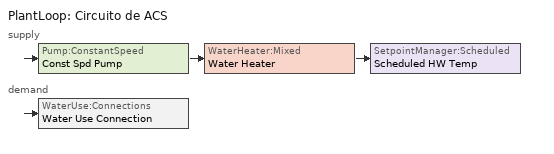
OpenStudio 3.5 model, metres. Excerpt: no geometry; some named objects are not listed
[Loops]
PlantLoop 'Circuito de ACS'
 supply: Pump:ConstantSpeed 'Const Spd Pump' > WaterHeater:Mixed 'Water Heater' > SetpointManager:Scheduled 'Scheduled HW Temp'
 demand: WaterUse:Connections 'Water Use Connection'
[WaterUse:Equipment:Definition]
CTER24B_QACS: Peak Flow Rate {m3/s}=2.8e-005; Target Temperature Schedule=CTER24B_ACS_TemperaturaConsumo
[Sizing:Zone] Zone Cooling Design Supply Air Temperature Input Method=SupplyAirTemperature; Zone Cooling Design Supply Air Temperature {C}=14; Zone Cooling Design Supply Air Temperature Difference {deltaC}=11.11; Zone Heating Design Supply Air Temperature Input Method=SupplyAirTemperature; Zone Heating Design Supply Air Temperature {C}=40; Zone Heating Design Supply Air Temperature Difference {deltaC}=11.11; Zone Cooling Design Supply Air Humidity Ratio {kg-H2O/kg-air}=0.0085; Zone Heating Design Supply Air Humidity Ratio {kg-H2O/kg-air}=0.008; Cooling Design Air Flow Method=DesignDay; Heating Design Air Flow Method=DesignDay; Account for Dedicated Outdoor Air System=No; Dedicated Outdoor Air System Control Strategy=NeutralSupplyAir; Dedicated Outdoor Air Low Setpoint Temperature for Design {C}=autosize; Dedicated Outdoor Air High Setpoint Temperature for Design {C}=autosize; Zone Load Sizing Method=Sensible Load Only No Latent Load; Zone Latent Cooling Design Supply Air Humidity Ratio Input Method=HumidityRatioDifference; Zone Cooling Design Supply Air Humidity Ratio Difference {kgWater/kgDryAir}=0.005; Zone Latent Heating Design Supply Air Humidity Ratio Input Method=HumidityRatioDifference; Zone Humidification Design Supply Air Humidity Ratio Difference {kgWater/kgDryAir}=0.005
Thermal Zone 2_VIV3; Thermal Zone 2_ZC; Thermal Zone 0_VIV2
[PlantLoop]
Circuito de ACS: Glycol Concentration=0; Plant Loop Volume {m3}=Autocalculate; Load Distribution Scheme=Optimal
[Sizing:Plant]
Circuito de ACS: Loop Type=Heating; Design Loop Exit Temperature {C}=82; Loop Design Temperature Difference {deltaC}=11; Sizing Option=NonCoincident; Zone Timesteps in Averaging Window=1; Coincident Sizing Factor Mode=None
[WaterUse:Connections]
Water Use Connection: Water Use Equipment Name 1=BAÑO_1_VIV1; Water Use Equipment Name 2=BAÑO_1_VIV2; Water Use Equipment Name 3=BAÑO_1_VIV3; Water Use Equipment Name 4=BAÑO_1_VIV4; Water Use Equipment Name 5=BAÑO_2_VIV1; Water Use Equipment Name 6=BAÑO_2_VIV2; Water Use Equipment Name 7=BAÑO_2_VIV3; Water Use Equipment Name 8=BAÑO_2_VIV4; Water Use Equipment Name 9=BAÑO_3_VIV1; Water Use Equipment Name 10=BAÑO_3_VIV2; Water Use Equipment Name 11=BAÑO_3_VIV3; Water Use Equipment Name 12=BAÑO_3_VIV4; Water Use Equipment Name 13=BAÑO_VIV1; Water Use Equipment Name 14=BAÑO_VIV2; Water Use Equipment Name 15=BAÑO_VIV3; Water Use Equipment Name 16=BAÑO_VIV4
[WaterUse:Equipment] Water Use Equipment Definition=CTER24B_QACS; Flow Rate Fraction Schedule=CTER24B_ACS_Demanda
Name | Space
BAÑO_1_VIV1 | 1_VIV1
BAÑO_1_VIV2 | 1_VIV2
BAÑO_1_VIV3 | 1_VIV3
BAÑO_1_VIV4 | 1_VIV4
BAÑO_2_VIV1 | 2_VIV1
BAÑO_2_VIV2 | 2_VIV2
BAÑO_2_VIV3 | 2_VIV3
BAÑO_2_VIV4 | 2_VIV4
BAÑO_3_VIV1 | 3_VIV1
BAÑO_3_VIV2 | 3_VIV2
BAÑO_3_VIV3 | 3_VIV3
BAÑO_3_VIV4 | 3_VIV4
BAÑO_VIV1 | VIV1
BAÑO_VIV2 | VIV2
BAÑO_VIV3 | VIV3
BAÑO_VIV4 | VIV4
[Pump:ConstantSpeed]
Const Spd Pump: Rated Flow Rate {m3/s}=autosize; Rated Pump Head {Pa}=179352; Rated Power Consumption {W}=autosize; Motor Efficiency=0.9; Fraction of Motor Inefficiencies to Fluid Stream=0; Pump Control Type=Intermittent; Design Power Sizing Method=PowerPerFlowPerPressure; Design Electric Power per Unit Flow Rate {W/(m3/s)}=348701.1; Design Shaft Power per Unit Flow Rate per Unit Head {W-s/m3-Pa}=1.28205
[SetpointManager:Scheduled]
Scheduled HW Temp: Control Variable=Temperature; Schedule=CTER24B_ACS_TemperaturaProduccion
[WaterHeater:Mixed]
Water Heater: Tank Volume {m3}=10; Setpoint Temperature Schedule=CTER24B_ACS_TemperaturaProduccion; Deadband Temperature Difference {deltaC}=2; Maximum Temperature Limit {C}=82.22; Heater Control Type=Cycle; Heater Maximum Capacity {W}=1000000; Heater Minimum Capacity {W}=0; Heater Fuel Type=DistrictHeating; Heater Thermal Efficiency=1; Off Cycle Parasitic Fuel Consumption Rate {W}=0; Off Cycle Parasitic Fuel Type=DistrictHeating; Off Cycle Parasitic Heat Fraction to Tank=0; On Cycle Parasitic Fuel Type=DistrictHeating; Ambient Temperature Indicator=Schedule; Ambient Temperature Schedule=CTER24B_ACS_TemperaturaAmbiente; Off Cycle Loss Coefficient to Ambient Temperature {W/K}=0; On Cycle Loss Coefficient to Ambient Temperature {W/K}=0; Use Flow Rate Fraction Schedule=CTE_SiempreOn; Cold Water Supply Temperature Schedule=CTE_ACS_Temperatura_agua_fria; Use Side Effectiveness=1; Source Side Effectiveness=1; Use Side Design Flow Rate {m3/s}=autosize; Source Side Design Flow Rate {m3/s}=autosize; Indirect Water Heating Recovery Time {hr}=1.5; Source Side Flow Control Mode=IndirectHeatPrimarySetpoint
[WaterHeater:Sizing]
Water Heater: Design Mode=PeakDraw; Time Storage Can Meet Peak Draw {hr}=0.538503; Time for Tank Recovery {hr}=0; Nominal Tank Volume for Autosizing Plant Connections {m3}=1
[Schedule:Day]
Schedule Day 32: 1, 0, 0.0119, 2, 0, 0.005, 3, 0, 0.004, 5, 0, 0.002, 6, 0, 0.0059, 7, 0, 0.0267, 8, 0, 0.099, 9, 0, 0.069, 10, 0, 0.0743, 11, 0, 0.0614, 12, 0, 0.0554, 13, 0, 0.0475, 14, 0, 0.0475, 15, 0, 0.0406, 16, 0, 0.0327, 17, 0, 0.0386, 18, 0, 0.0376, 19, 0, 0.0515, 20, 0, 0.0693, 21, 0, 0.0564, 22, 0, 0.0624, 23, 0, 0.0475, 24, 0, 0.0515
Water Heater Ambient Temperature Default; Water Heater Ambient Temperature Default 1: 24, 0, 22
Schedule Day 76: 24, 0, 60
Hot Water Temperature Default; Hot Water Temperature Summer Design Day; Hot Water Temperature Winter Design Day: 24, 0, 67
Schedule Day 106; Schedule Day 105; Schedule Day 104; Schedule Day 103; Schedule Day 102; Schedule Day 101; Schedule Day 100; Schedule Day 99; Schedule Day 98; Schedule Day 97; Schedule Day 62; Schedule Day 1: 24, 0, -99
Schedule Day 9: 24, 0, 1
[Schedule:Ruleset]
CTER24B_ACS_Demanda: Default Day Schedule=Schedule Day 32
CTER24B_ACS_TemperaturaAmbiente: Default Day Schedule=Water Heater Ambient Temperature Default
CTER24B_ACS_TemperaturaConsumo: Default Day Schedule=Schedule Day 76
CTER24B_ACS_TemperaturaProduccion: Default Day Schedule=Hot Water Temperature Default; Summer Design Day Schedule=Hot Water Temperature Summer Design Day; Winter Design Day Schedule=Hot Water Temperature Winter Design Day
CTE_ACS_Temperatura_agua_fria: Default Day Schedule=Water Heater Ambient Temperature Default 1
CTE_SiempreOn: Default Day Schedule=Schedule Day 9
[Schedule:Rule] Schedule Ruleset=CTE_ACS_Temperatura_agua_fria; Apply Sunday=Yes; Apply Monday=Yes; Apply Tuesday=Yes; Apply Wednesday=Yes; Apply Thursday=Yes; Apply Friday=Yes; Apply Saturday=Yes; Date Specification Type=DateRange; Start Day=1
Name | Rule Order | Day Schedule | Start Month | End Month | End Day
enero | 0 | Schedule Day 106 | 1 | 1 | 31
febrero | 1 | Schedule Day 105 | 2 | 2 | 28
marzo | 2 | Schedule Day 104 | 3 | 3 | 31
abril | 3 | Schedule Day 103 | 4 | 4 | 30
mayo | 4 | Schedule Day 102 | 5 | 5 | 31
junio | 5 | Schedule Day 101 | 6 | 6 | 30
julio | 6 | Schedule Day 100 | 7 | 7 | 31
agosto | 7 | Schedule Day 99 | 8 | 8 | 31
septiembre | 8 | Schedule Day 98 | 9 | 9 | 30
octubre | 9 | Schedule Day 97 | 10 | 10 | 31
noviembre | 10 | Schedule Day 62 | 11 | 11 | 30
diciembre | 11 | Schedule Day 1 | 12 | 12 | 31
